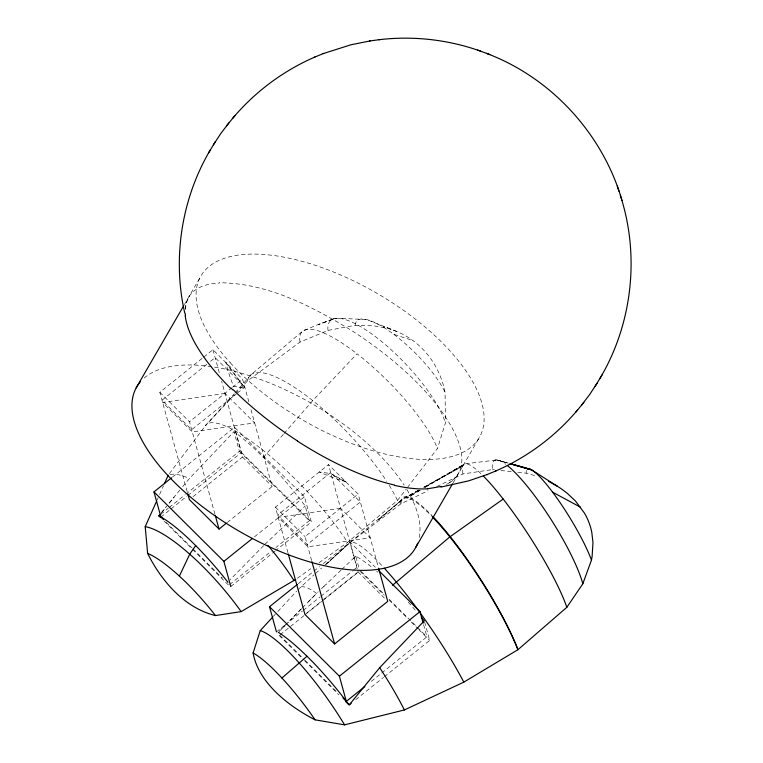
<?xml version="1.0" encoding="UTF-8"?>
<svg xmlns="http://www.w3.org/2000/svg" width="763" height="763" viewBox="0 0 763 763"><rect width="100%" height="100%" fill="white"/><g stroke="black" fill="none" stroke-linecap="round" stroke-linejoin="round"><path stroke-width="0.57" stroke-dasharray="3.81 2.86" d="M185.342 309.253L186.201 303.264L189.129 296.387M407.49 487.452L437.437 448.549L445.439 422.874L445.077 392.506A114.116 99.018 -15.4 0 0 437.514 370.017C430.637 356.283 420.003 344.313 406.746 336.483A82.442 71.541 -15.4 0 0 386.183 327.976L371.123 325.41L355.272 325.305L327.976 330.408L300.012 342.072L247.479 380.956L237.007 392.087M157.197 499.86L158.151 497.714M159.591 494.491L163.435 485.907M184.331 304.675L200.373 276.95M453.136 482.788L479.879 436.579M447.242 484.076C476.932 467.061 454.605 428.844 439.908 408.997C431.429 397.637 421.815 387.175 411.61 377.351C393.193 359.697 372.84 344.123 351.361 330.369C311.418 305.953 267.098 282.939 219.219 282.768M169.396 473.623L205.581 425.468L234.289 393.737M319.106 562.712L347.527 542.417L397.504 500.414L406.24 489.073M161.832 512.192L166.553 506.384M161.155 513.032L166.2 506.832M169.081 503.294L179.83 490.132M169.386 502.903L174.126 497.095M182.691 486.66L189.396 478.554L234.012 431.667A110.32 24.378 51.3 0 1 263.397 457.409A112.562 24.874 51.3 0 1 303.56 503.771L305.238 505.974L309.301 520.728L275.948 547.452M457.066 475.816L452.077 481.014L446.307 484.486M263.388 457.399L283.311 434.376M235.052 392.859L251.313 374.49L302.186 331.524C313.488 326.287 325.563 321.051 337.704 318.228L366.602 319.563L393.336 330.188M284.027 433.556L312.716 400.632L357.046 353.794A96.043 25.742 45.1 0 1 437.437 448.549M273.44 616.294L275.329 614.244M277.837 611.525L296.683 591.087M297.942 589.723L314.032 574.806M234.384 394.862L205.581 425.468A111.131 26.61 46.1 0 1 266.812 453.308A111.131 26.61 46.1 0 1 347.527 542.417M264.856 544.4L305.238 505.974M263.664 545.621L230.207 579.651M308.204 601.902L318.181 591.83M301.614 608.626L287.47 622.98M302.444 607.777L316.54 593.376A106.639 22.27 56.2 0 0 300.45 587.005M301.042 609.208L290.293 620.147M279.144 631.421L286.63 623.829M284.303 626.213L279.506 631.058M353.288 558.497L355.73 556.17L356.998 556.885M341.051 570.133L323.894 586.413M341.862 569.36L355.73 556.17L359.173 568.654M321.442 588.731L326.345 584.086M315.548 573.452L321.585 568.034M325.353 564.639L348.748 543.638L400.909 503.799L428.062 490.733M187.193 491.601L159.829 392.277L202.882 357.79M203.797 357.055L212.953 349.712L242.596 379.182L249.396 403.846M206.897 364.256L162.014 400.213L191.666 429.683L236.54 393.718M210.559 361.319L215.137 357.647L244.78 387.118L237.455 392.983M214.947 514.214L189.482 421.748L231.609 387.995M232.524 387.261L242.596 379.182M172.505 477.037L234.575 427.299L304.466 496.78L311.399 521.949L276.196 550.152M160.84 514.205L168.242 508.282M169.167 507.538L184.875 494.949M185.8 494.205L239.41 451.257L234.012 431.667M160.907 517.056L170.178 509.627M171.103 508.892L186.849 496.265M187.774 495.53L241.509 452.469L234.575 427.299M193.058 496.665L242.51 457.037L221.594 381.099M227.279 522.464L272.162 486.508L250.445 407.68M287.966 552.784L275.395 507.157L328.519 464.591L358.162 494.062L378.286 567.109M254.441 536.866L304.466 496.78M229.625 584.563L271.313 551.163M230.798 586.528L271.561 553.862M272.486 553.127L275.271 550.896M311.628 560.547L305.038 536.627L358.162 494.062M298.219 583.714L313.049 571.83M313.974 571.086L319.535 566.632M323.235 563.666L350.103 542.14L375.367 567.252M276.435 631.888L284.771 625.212M285.705 624.468L302.377 611.106M303.302 610.362L319.983 597M320.908 596.256L352.401 571.02M353.326 570.276L357.036 567.31L350.103 542.14M306.793 613.004L323.274 599.794M324.189 599.06L358.076 571.907L328.519 464.591M280.126 634.768L304.208 615.464M305.143 614.72L321.814 601.358M322.739 600.615L358.868 571.668M371.343 681.321L426.927 636.781L423.465 624.201M355.749 699.642L383.474 677.43M384.399 676.686L429.693 640.395L424.295 620.815M297.379 578.23L310.751 568.683M425.239 487.204L464.801 463.875L496.808 459.946L507.929 462.998M425.163 487.261L463.532 464.657L423.446 487.443M418.305 490.361L404.943 497.953L419.392 489.999M424.552 487.156L462.731 466.126L424.171 487.185M418.954 490.037L403.322 498.573L377.628 520.528L402.111 499.784L349.616 542.712L325.715 564.773L348.748 543.638A111.131 18.007 55.2 0 1 382.931 566.68M436.798 486.536L462.979 473.937L492.44 469.588A82.662 16.528 57.8 0 1 505.831 464.333M495.092 460.156L496.808 459.946L508.263 463.122M345.734 481.701L331.008 473.623L319.335 471.954A199.133 172.8 -15.4 0 0 345.734 481.701A142.452 31.483 51.3 0 1 332.248 474.433L332.096 474.338M225.915 362.606L245.028 387.995L233.64 386.364A199.133 172.8 -15.4 0 1 225.915 362.606A142.452 31.483 51.3 0 0 244.065 386.774L244.36 387.156M492.44 469.588L494.548 469.817M500.881 470.485L511.439 471.61M517.781 472.278L526.222 473.174A114.116 99.018 -15.4 0 1 536.809 476.379M496.808 459.946L508.015 463.141M355.272 325.305A62.785 17.959 44.6 0 1 393.851 334.375L412.936 340.575M396.808 331.524L383.531 326.116M241.509 452.469L311.399 521.949M361.242 571.497L383.98 594.091M389.035 599.117L426.927 636.781M239.41 451.257L309.301 520.728M359.802 570.924L384.218 595.197M389.273 600.223L407.795 618.64M411.162 621.988L417.905 628.683M418.744 629.513L429.693 640.395M242.51 457.037L272.162 486.508M358.076 571.907L385.248 598.926M159.829 392.277L189.482 421.748M275.395 507.157L305.038 536.627M165.962 522.073L192.066 548.025M192.905 548.864L222.376 578.154M279.802 635.236L304.227 659.509M305.066 660.348L337.904 692.995M163.959 520.957L191.704 548.54M192.543 549.37L228.7 585.307L227.803 582.064M279.201 635.503L303.579 659.747M304.418 660.577L338.896 694.845M212.953 349.712L219.744 374.375M400.585 502.607A109.214 20.677 57.1 0 1 431.82 515.426M144.121 378.066A160.945 73.429 30.1 0 1 271.714 383.846A160.945 73.429 30.1 0 1 404.132 485.134M406.994 489.722A160.945 73.429 30.1 0 1 419.249 537.505M185.18 309.168A162.395 60.611 33.4 0 1 219.496 283.035M462.979 473.937A96.043 15.889 57.2 0 1 481.777 474.481M400.909 503.799A109.214 20.677 57.1 0 1 431.467 515.912M526.222 473.174A62.785 10.634 58.4 0 1 526.499 470.409M357.008 556.904A112.562 24.874 51.3 0 1 373.26 568.368M376.655 571.191A112.562 24.874 51.3 0 1 377.809 572.174M408.281 602.207A110.32 24.378 51.3 0 1 416.34 611.325M300.012 342.072A96.043 25.742 45.1 0 1 357.046 353.794M247.479 380.956A109.214 30.663 46.3 0 1 302.749 393.059A109.214 30.663 46.3 0 1 386.755 481.443M389.178 485.297A109.214 30.663 46.3 0 1 397.504 500.414M393.851 334.375A62.785 17.959 44.6 0 1 445.077 392.506M327.976 330.408A82.662 24.473 46.4 0 1 378.496 339.03A82.662 24.473 46.4 0 1 445.439 422.874M170.015 474.586A106.639 29.776 47.8 0 1 189.396 478.554M330.703 472.516L277.579 515.082L307.222 544.553L360.346 501.987L330.703 472.516M420.175 490.189L406.984 497.962L420.108 490.237M332.363 319.296L318.285 324.714L334.776 318.476L332.363 319.296M224.999 393.431L162.633 402.454L192.276 431.925L254.642 422.902L224.999 393.431M340.556 508.301L278.199 517.324L307.842 546.794L370.208 537.772L340.556 508.301M230.264 362.759A160.945 73.429 30.1 0 0 475.769 442.53A160.945 73.429 30.1 0 0 314.346 265.019A160.945 73.429 30.1 0 0 230.264 362.759"/><path stroke-width="1.14" d="M272.811 616.971L260.25 630.591L253.097 652.956C258.342 682.895 289.311 706.662 315.09 719.833L344.561 724.85L404.409 709.952L463.799 682.141L517.886 649.742L566.842 607.3L582.837 583.752L591.459 560.08L592.107 556.523L592.985 542.531L591.792 532.364A82.442 71.541 -15.4 0 0 584.525 513.203L575.436 500.986L567.205 493.251L560.939 488.558L531.525 469.846L510.18 463.656M295.701 579.432L241.156 611.611L215.471 615.56C184.732 608.168 161.174 580.834 147.631 553.375L145.199 526.68L156.72 500.929M164.388 483.761L168.232 475.177M179.381 576.094L189.749 554.157L195.69 545.612A99.667 22.022 51.3 0 0 158.885 515.902M210.521 149.596C181.642 198.161 172.247 257.856 184.713 312.964M599.899 378.515C632.365 324.046 640.043 255.51 620.29 195.242M136.196 387.833L183.73 305.696M415.701 547.462L452.545 483.809M213.411 144.846L220.822 133.477L228.862 122.957M581.559 405.153L589.599 394.633L597.009 383.264M208.385 153.163L215.462 141.441M594.959 386.669L602.036 374.948M159.944 514.52L159 515.683L160.84 514.205M232.782 118.217C254.918 91.827 283.321 70.73 314.919 57.025M495.502 471.086C527.099 457.38 555.502 436.283 577.639 409.893M226.601 125.733L234.918 115.614M575.512 412.497L583.819 402.378M421.329 617.219A110.32 24.378 51.3 0 1 424.295 620.805L379.678 667.701L349.282 704.831L351.123 703.352M281.929 678.03L306.993 656.247A99.667 22.022 51.3 0 1 348.996 704.878L345.62 701.531M392.535 585.297L449.817 536.914L503.189 499.059M163.435 519.565L160.907 517.056L153.973 491.887L171.58 477.781M187.822 493.89L189.396 499.603L219.038 529.074L226.363 523.199M230.798 586.528L223.864 561.358L252.591 538.344M276.435 631.888L269.501 606.719L297.293 584.448M288.28 553.928L304.952 614.473L334.604 643.943L387.728 601.378L378.601 568.244M364.857 686.519L346.326 701.369L339.392 676.199L419.993 611.611L378.734 570.6M323.092 53.648L350.866 44.798L370.189 40.925M440.928 487.09L468.74 480.833L487.328 474.462M314.079 57.378L323.693 53.4M486.727 474.71L496.341 470.733M441.5 486.403L427.442 488.797M378.887 39.733C413.107 35.623 448.291 39.59 480.738 51.207M369.492 41.021L379.85 39.6M510.552 463.751L530.018 469.14M510.247 463.78L531.525 469.846M486.441 53.353C551.306 77.712 602.818 133.954 622.007 200.478M477.524 50.043L489.846 54.593M552.603 492.183L580.633 507.271M550.466 482.302L557.581 486.365M278.304 632.269L282.415 635.064A102.213 22.585 51.3 0 1 306.993 656.247M232.782 389.893L230.931 388.043M153.973 491.887L223.864 561.358M269.501 606.719L339.392 676.199M342.959 698.021L346.326 701.369M158.914 515.941L160.592 517.61M227.803 582.064L222.729 575.741A102.213 22.585 51.3 0 0 195.69 545.602M617.277 186.115L618.993 191.341M419.993 611.611L423.15 623.056M311.943 561.692L334.604 643.943M215.261 515.359L219.038 529.074M432.611 516.246A109.214 20.677 57.1 0 1 517.552 648.54M417.647 543.18A160.945 73.429 30.1 0 1 238.542 530.838A160.945 73.429 30.1 0 1 140.297 381.891M185.438 315.796A162.395 60.611 33.4 0 1 185.228 313.517M230.264 388.052A160.392 59.819 34 0 1 185.228 315.682M297.475 440.928A160.459 59.352 34.4 0 1 233.402 389.874M297.408 441.071A161.546 60.935 34.3 0 0 332.716 461.481A162.462 62.137 34.4 0 0 394.5 485.068M427.471 488.825A162.7 62.69 34.5 0 1 394.729 485.402M527.748 468.987A62.785 10.634 58.4 0 1 558.22 499.946A62.785 10.634 58.4 0 1 591.459 560.08M548.607 481.358A114.116 99.018 -15.4 0 1 550.476 482.302M253.097 652.956A84.369 17.835 53.5 0 1 315.09 719.833M507.443 465.592A82.662 16.528 57.8 0 1 582.837 583.752M483.361 476.055A96.043 15.889 57.2 0 1 566.842 607.3M260.25 630.591A98.589 21.583 54.8 0 1 344.561 724.85M379.678 667.701A106.639 22.27 56.2 0 1 404.409 709.952M384.314 568.197A111.131 18.007 55.2 0 1 463.799 682.141M432.201 516.675A109.214 20.677 57.1 0 1 517.886 649.742M147.631 553.375A84.369 20.668 49.5 0 1 215.471 615.56M145.199 526.68A98.589 26.304 49.1 0 1 241.156 611.611M268.09 545.583A106.639 29.776 47.8 0 1 294.032 580.624"/></g></svg>
